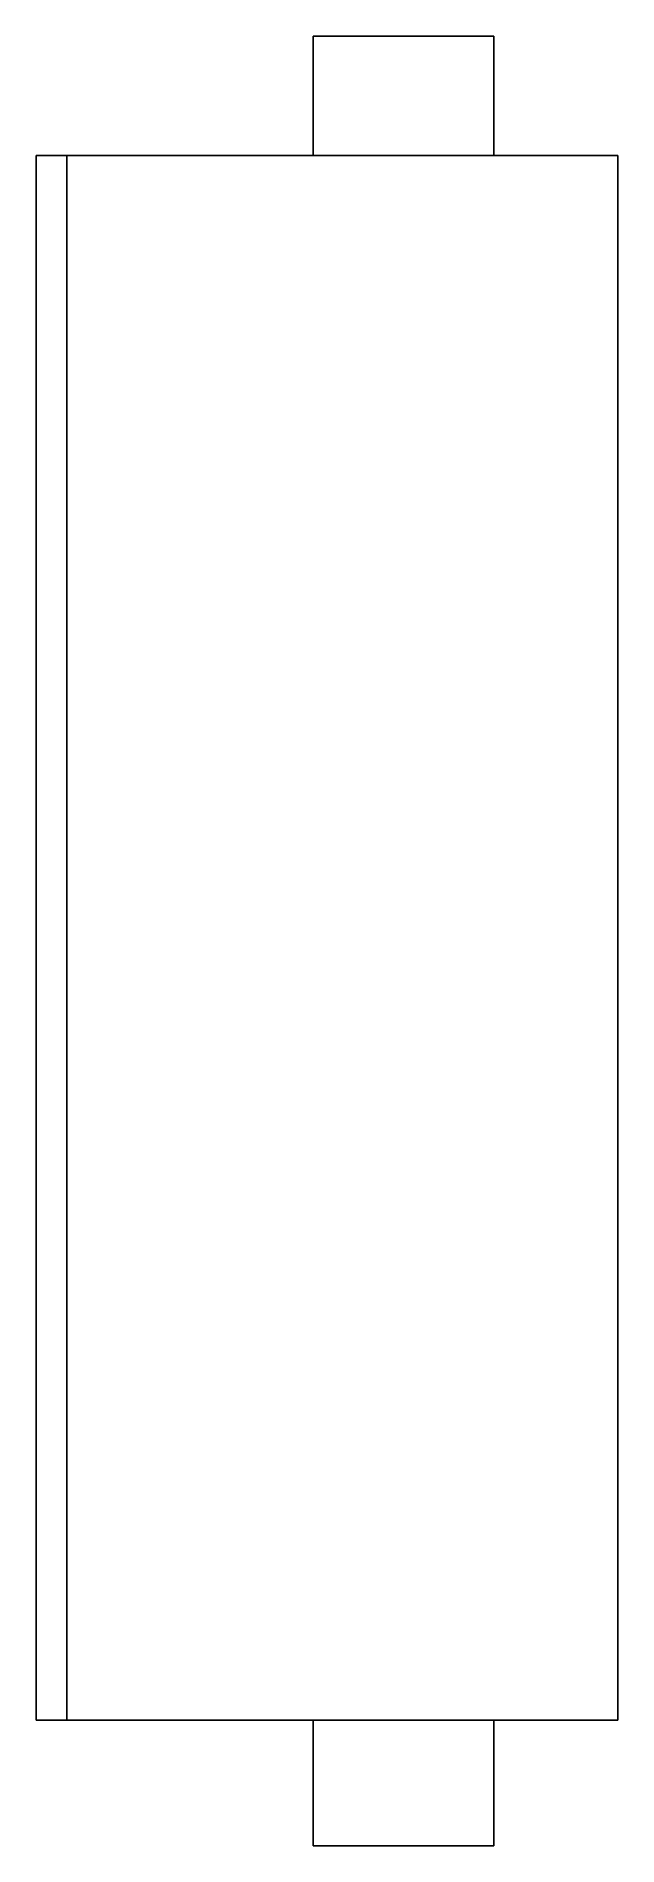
# Model space of a CAD drawing. Header units: metres. Extents: x -19 to 0, y 0 to 59.1.
import ezdxf

# ---------------------------------------------------------------- set-up
doc = ezdxf.new("R2010")
doc.units = ezdxf.units.M

msp = doc.modelspace()

# ---------------------------------------------------------------- linework, layer by layer
for points in [[(-9.95, 59.1), (-9.95, 59.022), (-9.95, 58.944), (-9.95, 58.866), (-9.95, 58.788), (-9.95, 58.71), (-9.95, 58.632), (-9.95, 58.554), (-9.95, 58.476), (-9.95, 58.398), (-9.95, 58.32), (-9.95, 58.242), (-9.95, 58.164), (-9.95, 58.086), (-9.95, 58.008), (-9.95, 57.93), (-9.95, 57.852), (-9.95, 57.774), (-9.95, 57.696), (-9.95, 57.618), (-9.95, 57.54), (-9.95, 57.462), (-9.95, 57.384), (-9.95, 57.306), (-9.95, 57.228), (-9.95, 57.15), (-9.95, 57.072), (-9.95, 56.994), (-9.95, 56.916), (-9.95, 56.838), (-9.95, 56.76), (-9.95, 56.682), (-9.95, 56.604), (-9.95, 56.526), (-9.95, 56.448), (-9.95, 56.37), (-9.95, 56.292), (-9.95, 56.214), (-9.95, 56.136), (-9.95, 56.058), (-9.95, 55.98), (-9.95, 55.902), (-9.95, 55.824), (-9.95, 55.746), (-9.95, 55.668), (-9.95, 55.59), (-9.95, 55.512), (-9.95, 55.434), (-9.95, 55.356), (-9.95, 55.278), (-9.95, 55.2)], [(-7, 59.1), (-7.092, 59.1), (-7.185, 59.1), (-7.277, 59.1), (-7.369, 59.1), (-7.461, 59.1), (-7.552, 59.1), (-7.643, 59.1), (-7.733, 59.1), (-7.822, 59.1), (-7.911, 59.1), (-7.999, 59.1), (-8.084, 59.1), (-8.17, 59.1), (-8.256, 59.1), (-8.338, 59.1), (-8.419, 59.1), (-8.5, 59.1), (-8.58, 59.1), (-8.656, 59.1), (-8.731, 59.1), (-8.807, 59.1), (-8.879, 59.1), (-8.948, 59.1), (-9.017, 59.1), (-9.086, 59.1), (-9.148, 59.1), (-9.209, 59.1), (-9.271, 59.1), (-9.329, 59.1), (-9.383, 59.1), (-9.437, 59.1), (-9.49, 59.1), (-9.536, 59.1), (-9.581, 59.1), (-9.626, 59.1), (-9.668, 59.1), (-9.703, 59.1), (-9.739, 59.1), (-9.774, 59.1), (-9.803, 59.1), (-9.828, 59.1), (-9.854, 59.1), (-9.878, 59.1), (-9.894, 59.1), (-9.909, 59.1), (-9.925, 59.1), (-9.934, 59.1), (-9.94, 59.1), (-9.945, 59.1), (-9.95, 59.1)], [(-4.05, 59.1), (-4.055, 59.1), (-4.06, 59.1), (-4.066, 59.1), (-4.075, 59.1), (-4.091, 59.1), (-4.106, 59.1), (-4.122, 59.1), (-4.146, 59.1), (-4.172, 59.1), (-4.197, 59.1), (-4.226, 59.1), (-4.261, 59.1), (-4.297, 59.1), (-4.332, 59.1), (-4.374, 59.1), (-4.419, 59.1), (-4.464, 59.1), (-4.51, 59.1), (-4.563, 59.1), (-4.617, 59.1), (-4.671, 59.1), (-4.729, 59.1), (-4.791, 59.1), (-4.852, 59.1), (-4.914, 59.1), (-4.983, 59.1), (-5.052, 59.1), (-5.121, 59.1), (-5.193, 59.1), (-5.269, 59.1), (-5.344, 59.1), (-5.42, 59.1), (-5.5, 59.1), (-5.581, 59.1), (-5.662, 59.1), (-5.744, 59.1), (-5.83, 59.1), (-5.916, 59.1), (-6.001, 59.1), (-6.089, 59.1), (-6.178, 59.1), (-6.267, 59.1), (-6.357, 59.1), (-6.448, 59.1), (-6.539, 59.1), (-6.631, 59.1), (-6.723, 59.1), (-6.815, 59.1), (-6.908, 59.1), (-7, 59.1)], [(-4.05, 59.1), (-4.05, 59.022), (-4.05, 58.944), (-4.05, 58.866), (-4.05, 58.788), (-4.05, 58.71), (-4.05, 58.632), (-4.05, 58.554), (-4.05, 58.476), (-4.05, 58.398), (-4.05, 58.32), (-4.05, 58.242), (-4.05, 58.164), (-4.05, 58.086), (-4.05, 58.008), (-4.05, 57.93), (-4.05, 57.852), (-4.05, 57.774), (-4.05, 57.696), (-4.05, 57.618), (-4.05, 57.54), (-4.05, 57.462), (-4.05, 57.384), (-4.05, 57.306), (-4.05, 57.228), (-4.05, 57.15), (-4.05, 57.072), (-4.05, 56.994), (-4.05, 56.916), (-4.05, 56.838), (-4.05, 56.76), (-4.05, 56.682), (-4.05, 56.604), (-4.05, 56.526), (-4.05, 56.448), (-4.05, 56.37), (-4.05, 56.292), (-4.05, 56.214), (-4.05, 56.136), (-4.05, 56.058), (-4.05, 55.98), (-4.05, 55.902), (-4.05, 55.824), (-4.05, 55.746), (-4.05, 55.668), (-4.05, 55.59), (-4.05, 55.512), (-4.05, 55.434), (-4.05, 55.356), (-4.05, 55.278), (-4.05, 55.2)], [(-19, 4.1), (-19, 5.122), (-19, 6.144), (-19, 7.166), (-19, 8.188), (-19, 9.21), (-19, 10.232), (-19, 11.254), (-19, 12.276), (-19, 13.298), (-19, 14.32), (-19, 15.342), (-19, 16.364), (-19, 17.386), (-19, 18.408), (-19, 19.43), (-19, 20.452), (-19, 21.474), (-19, 22.496), (-19, 23.518), (-19, 24.54), (-19, 25.562), (-19, 26.584), (-19, 27.606), (-19, 28.628), (-19, 29.65), (-19, 30.672), (-19, 31.694), (-19, 32.716), (-19, 33.738), (-19, 34.76), (-19, 35.782), (-19, 36.804), (-19, 37.826), (-19, 38.848), (-19, 39.87), (-19, 40.892), (-19, 41.914), (-19, 42.936), (-19, 43.958), (-19, 44.98), (-19, 46.002), (-19, 47.024), (-19, 48.046), (-19, 49.068), (-19, 50.09), (-19, 51.112), (-19, 52.134), (-19, 53.156), (-19, 54.178), (-19, 55.2)], [(-19, 55.2), (-18.98, 55.2), (-18.96, 55.2), (-18.94, 55.2), (-18.92, 55.2), (-18.9, 55.2), (-18.88, 55.2), (-18.86, 55.2), (-18.84, 55.2), (-18.82, 55.2), (-18.8, 55.2), (-18.78, 55.2), (-18.76, 55.2), (-18.74, 55.2), (-18.72, 55.2), (-18.7, 55.2), (-18.68, 55.2), (-18.66, 55.2), (-18.64, 55.2), (-18.62, 55.2), (-18.6, 55.2), (-18.58, 55.2), (-18.56, 55.2), (-18.54, 55.2), (-18.52, 55.2), (-18.5, 55.2), (-18.48, 55.2), (-18.46, 55.2), (-18.44, 55.2), (-18.42, 55.2), (-18.4, 55.2), (-18.38, 55.2), (-18.36, 55.2), (-18.34, 55.2), (-18.32, 55.2), (-18.3, 55.2), (-18.28, 55.2), (-18.26, 55.2), (-18.24, 55.2), (-18.22, 55.2), (-18.2, 55.2), (-18.18, 55.2), (-18.16, 55.2), (-18.14, 55.2), (-18.12, 55.2), (-18.1, 55.2), (-18.08, 55.2), (-18.06, 55.2), (-18.04, 55.2), (-18.02, 55.2), (-18, 55.2)], [(-18, 55.2), (-17.946, 55.2), (-17.892, 55.2), (-17.837, 55.2), (-17.783, 55.2), (-17.729, 55.2), (-17.675, 55.2), (-17.621, 55.2), (-17.567, 55.2), (-17.512, 55.2), (-17.458, 55.2), (-17.404, 55.2), (-17.35, 55.2), (-17.296, 55.2), (-17.242, 55.2), (-17.187, 55.2), (-17.133, 55.2), (-17.079, 55.2), (-17.025, 55.2), (-16.971, 55.2), (-16.917, 55.2), (-16.862, 55.2), (-16.808, 55.2), (-16.754, 55.2), (-16.7, 55.2), (-16.646, 55.2), (-16.592, 55.2), (-16.537, 55.2), (-16.483, 55.2), (-16.429, 55.2), (-16.375, 55.2), (-16.321, 55.2), (-16.267, 55.2), (-16.212, 55.2), (-16.158, 55.2), (-16.104, 55.2), (-16.05, 55.2), (-15.996, 55.2), (-15.942, 55.2), (-15.887, 55.2), (-15.833, 55.2), (-15.779, 55.2), (-15.725, 55.2), (-15.671, 55.2), (-15.617, 55.2), (-15.562, 55.2), (-15.508, 55.2), (-15.454, 55.2), (-15.4, 55.2), (-15.346, 55.2), (-15.292, 55.2)], [(-18, 55.2), (-18, 54.178), (-18, 53.156), (-18, 52.134), (-18, 51.112), (-18, 50.09), (-18, 49.068), (-18, 48.046), (-18, 47.024), (-18, 46.002), (-18, 44.98), (-18, 43.958), (-18, 42.936), (-18, 41.914), (-18, 40.892), (-18, 39.87), (-18, 38.848), (-18, 37.826), (-18, 36.804), (-18, 35.782), (-18, 34.76), (-18, 33.738), (-18, 32.716), (-18, 31.694), (-18, 30.672), (-18, 29.65), (-18, 28.628), (-18, 27.606), (-18, 26.584), (-18, 25.562), (-18, 24.54), (-18, 23.518), (-18, 22.496), (-18, 21.474), (-18, 20.452), (-18, 19.43), (-18, 18.408), (-18, 17.386), (-18, 16.364), (-18, 15.342), (-18, 14.32), (-18, 13.298), (-18, 12.276), (-18, 11.254), (-18, 10.232), (-18, 9.21), (-18, 8.188), (-18, 7.166), (-18, 6.144), (-18, 5.122), (-18, 4.1)], [(-15.292, 55.2), (-15.245, 55.2), (-15.198, 55.2), (-15.151, 55.2), (-15.105, 55.2), (-15.058, 55.2), (-15.012, 55.2), (-14.965, 55.2), (-14.919, 55.2), (-14.873, 55.2), (-14.828, 55.2), (-14.782, 55.2), (-14.737, 55.2), (-14.692, 55.2), (-14.647, 55.2), (-14.604, 55.2), (-14.56, 55.2), (-14.516, 55.2), (-14.473, 55.2), (-14.431, 55.2), (-14.389, 55.2), (-14.347, 55.2), (-14.306, 55.2), (-14.266, 55.2), (-14.226, 55.2), (-14.186, 55.2), (-14.148, 55.2), (-14.11, 55.2), (-14.072, 55.2), (-14.035, 55.2), (-14, 55.2), (-13.964, 55.2), (-13.929, 55.2), (-13.896, 55.2), (-13.863, 55.2), (-13.83, 55.2), (-13.798, 55.2), (-13.768, 55.2), (-13.738, 55.2), (-13.708, 55.2), (-13.681, 55.2), (-13.654, 55.2), (-13.627, 55.2), (-13.601, 55.2), (-13.577, 55.2), (-13.554, 55.2), (-13.53, 55.2), (-13.509, 55.2), (-13.489, 55.2), (-13.469, 55.2), (-13.449, 55.2)], [(-13.449, 55.2), (-13.266, 55.2), (-13.083, 55.2), (-12.9, 55.2), (-12.691, 55.2), (-12.446, 55.2), (-12.201, 55.2), (-11.956, 55.2), (-11.666, 55.2), (-11.368, 55.2), (-11.071, 55.2), (-10.761, 55.2), (-10.422, 55.2), (-10.083, 55.2), (-9.745, 55.2), (-9.385, 55.2), (-9.018, 55.2), (-8.651, 55.2), (-8.281, 55.2), (-7.9, 55.2), (-7.518, 55.2), (-7.137, 55.2), (-6.755, 55.2), (-6.374, 55.2), (-5.993, 55.2), (-5.611, 55.2), (-5.245, 55.2), (-4.878, 55.2), (-4.512, 55.2), (-4.158, 55.2), (-3.82, 55.2), (-3.483, 55.2), (-3.145, 55.2), (-2.844, 55.2), (-2.548, 55.2), (-2.252, 55.2), (-1.971, 55.2), (-1.729, 55.2), (-1.486, 55.2), (-1.243, 55.2), (-1.045, 55.2), (-0.865, 55.2), (-0.685, 55.2), (-0.514, 55.2), (-0.403, 55.2), (-0.292, 55.2), (-0.181, 55.2), (-0.112, 55.2), (-0.075, 55.2), (-0.037, 55.2), (0, 55.2)], [(0, 55.2), (0, 54.178), (0, 53.156), (0, 52.134), (0, 51.112), (0, 50.09), (0, 49.068), (0, 48.046), (0, 47.024), (0, 46.002), (0, 44.98), (0, 43.958), (0, 42.936), (0, 41.914), (0, 40.892), (0, 39.87), (0, 38.848), (0, 37.826), (0, 36.804), (0, 35.782), (0, 34.76), (0, 33.738), (0, 32.716), (0, 31.694), (0, 30.672), (0, 29.65), (0, 28.628), (0, 27.606), (0, 26.584), (0, 25.562), (0, 24.54), (0, 23.518), (0, 22.496), (0, 21.474), (0, 20.452), (0, 19.43), (0, 18.408), (0, 17.386), (0, 16.364), (0, 15.342), (0, 14.32), (0, 13.298), (0, 12.276), (0, 11.254), (0, 10.232), (0, 9.21), (0, 8.188), (0, 7.166), (0, 6.144), (0, 5.122), (0, 4.1)], [(-18, 4.1), (-18.02, 4.1), (-18.04, 4.1), (-18.06, 4.1), (-18.08, 4.1), (-18.1, 4.1), (-18.12, 4.1), (-18.14, 4.1), (-18.16, 4.1), (-18.18, 4.1), (-18.2, 4.1), (-18.22, 4.1), (-18.24, 4.1), (-18.26, 4.1), (-18.28, 4.1), (-18.3, 4.1), (-18.32, 4.1), (-18.34, 4.1), (-18.36, 4.1), (-18.38, 4.1), (-18.4, 4.1), (-18.42, 4.1), (-18.44, 4.1), (-18.46, 4.1), (-18.48, 4.1), (-18.5, 4.1), (-18.52, 4.1), (-18.54, 4.1), (-18.56, 4.1), (-18.58, 4.1), (-18.6, 4.1), (-18.62, 4.1), (-18.64, 4.1), (-18.66, 4.1), (-18.68, 4.1), (-18.7, 4.1), (-18.72, 4.1), (-18.74, 4.1), (-18.76, 4.1), (-18.78, 4.1), (-18.8, 4.1), (-18.82, 4.1), (-18.84, 4.1), (-18.86, 4.1), (-18.88, 4.1), (-18.9, 4.1), (-18.92, 4.1), (-18.94, 4.1), (-18.96, 4.1), (-18.98, 4.1), (-19, 4.1)], [(-18, 4.1), (-17.946, 4.1), (-17.892, 4.1), (-17.837, 4.1), (-17.783, 4.1), (-17.729, 4.1), (-17.675, 4.1), (-17.621, 4.1), (-17.567, 4.1), (-17.512, 4.1), (-17.458, 4.1), (-17.404, 4.1), (-17.35, 4.1), (-17.296, 4.1), (-17.242, 4.1), (-17.187, 4.1), (-17.133, 4.1), (-17.079, 4.1), (-17.025, 4.1), (-16.971, 4.1), (-16.917, 4.1), (-16.862, 4.1), (-16.808, 4.1), (-16.754, 4.1), (-16.7, 4.1), (-16.646, 4.1), (-16.592, 4.1), (-16.537, 4.1), (-16.483, 4.1), (-16.429, 4.1), (-16.375, 4.1), (-16.321, 4.1), (-16.267, 4.1), (-16.212, 4.1), (-16.158, 4.1), (-16.104, 4.1), (-16.05, 4.1), (-15.996, 4.1), (-15.942, 4.1), (-15.887, 4.1), (-15.833, 4.1), (-15.779, 4.1), (-15.725, 4.1), (-15.671, 4.1), (-15.617, 4.1), (-15.562, 4.1), (-15.508, 4.1), (-15.454, 4.1), (-15.4, 4.1), (-15.346, 4.1), (-15.292, 4.1)], [(-13.449, 4.1), (-13.469, 4.1), (-13.489, 4.1), (-13.509, 4.1), (-13.53, 4.1), (-13.554, 4.1), (-13.577, 4.1), (-13.601, 4.1), (-13.627, 4.1), (-13.654, 4.1), (-13.681, 4.1), (-13.708, 4.1), (-13.738, 4.1), (-13.768, 4.1), (-13.798, 4.1), (-13.83, 4.1), (-13.863, 4.1), (-13.896, 4.1), (-13.929, 4.1), (-13.964, 4.1), (-14, 4.1), (-14.035, 4.1), (-14.072, 4.1), (-14.11, 4.1), (-14.148, 4.1), (-14.186, 4.1), (-14.226, 4.1), (-14.266, 4.1), (-14.306, 4.1), (-14.347, 4.1), (-14.389, 4.1), (-14.431, 4.1), (-14.473, 4.1), (-14.516, 4.1), (-14.56, 4.1), (-14.604, 4.1), (-14.647, 4.1), (-14.692, 4.1), (-14.737, 4.1), (-14.782, 4.1), (-14.828, 4.1), (-14.873, 4.1), (-14.919, 4.1), (-14.965, 4.1), (-15.012, 4.1), (-15.058, 4.1), (-15.105, 4.1), (-15.151, 4.1), (-15.198, 4.1), (-15.245, 4.1), (-15.292, 4.1)], [(-13.449, 4.1), (-13.266, 4.1), (-13.083, 4.1), (-12.9, 4.1), (-12.691, 4.1), (-12.446, 4.1), (-12.201, 4.1), (-11.956, 4.1), (-11.666, 4.1), (-11.368, 4.1), (-11.071, 4.1), (-10.761, 4.1), (-10.422, 4.1), (-10.083, 4.1), (-9.745, 4.1), (-9.385, 4.1), (-9.018, 4.1), (-8.651, 4.1), (-8.281, 4.1), (-7.9, 4.1), (-7.518, 4.1), (-7.137, 4.1), (-6.755, 4.1), (-6.374, 4.1), (-5.993, 4.1), (-5.611, 4.1), (-5.245, 4.1), (-4.878, 4.1), (-4.512, 4.1), (-4.158, 4.1), (-3.82, 4.1), (-3.483, 4.1), (-3.145, 4.1), (-2.844, 4.1), (-2.548, 4.1), (-2.252, 4.1), (-1.971, 4.1), (-1.729, 4.1), (-1.486, 4.1), (-1.243, 4.1), (-1.045, 4.1), (-0.865, 4.1), (-0.685, 4.1), (-0.514, 4.1), (-0.403, 4.1), (-0.292, 4.1), (-0.181, 4.1), (-0.112, 4.1), (-0.075, 4.1), (-0.037, 4.1), (0, 4.1)], [(-9.95, 4.1), (-9.95, 4.018), (-9.95, 3.936), (-9.95, 3.854), (-9.95, 3.772), (-9.95, 3.69), (-9.95, 3.608), (-9.95, 3.526), (-9.95, 3.444), (-9.95, 3.362), (-9.95, 3.28), (-9.95, 3.198), (-9.95, 3.116), (-9.95, 3.034), (-9.95, 2.952), (-9.95, 2.87), (-9.95, 2.788), (-9.95, 2.706), (-9.95, 2.624), (-9.95, 2.542), (-9.95, 2.46), (-9.95, 2.378), (-9.95, 2.296), (-9.95, 2.214), (-9.95, 2.132), (-9.95, 2.05), (-9.95, 1.968), (-9.95, 1.886), (-9.95, 1.804), (-9.95, 1.722), (-9.95, 1.64), (-9.95, 1.558), (-9.95, 1.476), (-9.95, 1.394), (-9.95, 1.312), (-9.95, 1.23), (-9.95, 1.148), (-9.95, 1.066), (-9.95, 0.984), (-9.95, 0.902), (-9.95, 0.82), (-9.95, 0.738), (-9.95, 0.656), (-9.95, 0.574), (-9.95, 0.492), (-9.95, 0.41), (-9.95, 0.328), (-9.95, 0.246), (-9.95, 0.164), (-9.95, 0.082), (-9.95, 0)], [(-4.05, 4.1), (-4.05, 4.018), (-4.05, 3.936), (-4.05, 3.854), (-4.05, 3.772), (-4.05, 3.69), (-4.05, 3.608), (-4.05, 3.526), (-4.05, 3.444), (-4.05, 3.362), (-4.05, 3.28), (-4.05, 3.198), (-4.05, 3.116), (-4.05, 3.034), (-4.05, 2.952), (-4.05, 2.87), (-4.05, 2.788), (-4.05, 2.706), (-4.05, 2.624), (-4.05, 2.542), (-4.05, 2.46), (-4.05, 2.378), (-4.05, 2.296), (-4.05, 2.214), (-4.05, 2.132), (-4.05, 2.05), (-4.05, 1.968), (-4.05, 1.886), (-4.05, 1.804), (-4.05, 1.722), (-4.05, 1.64), (-4.05, 1.558), (-4.05, 1.476), (-4.05, 1.394), (-4.05, 1.312), (-4.05, 1.23), (-4.05, 1.148), (-4.05, 1.066), (-4.05, 0.984), (-4.05, 0.902), (-4.05, 0.82), (-4.05, 0.738), (-4.05, 0.656), (-4.05, 0.574), (-4.05, 0.492), (-4.05, 0.41), (-4.05, 0.328), (-4.05, 0.246), (-4.05, 0.164), (-4.05, 0.082), (-4.05, 0)], [(-7, 0), (-7.092, 0), (-7.185, 0), (-7.277, 0), (-7.369, 0), (-7.461, 0), (-7.552, 0), (-7.643, 0), (-7.733, 0), (-7.822, 0), (-7.911, 0), (-7.999, 0), (-8.084, 0), (-8.17, 0), (-8.256, 0), (-8.338, 0), (-8.419, 0), (-8.5, 0), (-8.58, 0), (-8.656, 0), (-8.731, 0), (-8.807, 0), (-8.879, 0), (-8.948, 0), (-9.017, 0), (-9.086, 0), (-9.148, 0), (-9.209, 0), (-9.271, 0), (-9.329, 0), (-9.383, 0), (-9.437, 0), (-9.49, 0), (-9.536, 0), (-9.581, 0), (-9.626, 0), (-9.668, 0), (-9.703, 0), (-9.739, 0), (-9.774, 0), (-9.803, 0), (-9.828, 0), (-9.854, 0), (-9.878, 0), (-9.894, 0), (-9.909, 0), (-9.925, 0), (-9.934, 0), (-9.94, 0), (-9.945, 0), (-9.95, 0)], [(-4.05, 0), (-4.055, 0), (-4.06, 0), (-4.066, 0), (-4.075, 0), (-4.091, 0), (-4.106, 0), (-4.122, 0), (-4.146, 0), (-4.172, 0), (-4.197, 0), (-4.226, 0), (-4.261, 0), (-4.297, 0), (-4.332, 0), (-4.374, 0), (-4.419, 0), (-4.464, 0), (-4.51, 0), (-4.563, 0), (-4.617, 0), (-4.671, 0), (-4.729, 0), (-4.791, 0), (-4.852, 0), (-4.914, 0), (-4.983, 0), (-5.052, 0), (-5.121, 0), (-5.193, 0), (-5.269, 0), (-5.344, 0), (-5.42, 0), (-5.5, 0), (-5.581, 0), (-5.662, 0), (-5.744, 0), (-5.83, 0), (-5.916, 0), (-6.001, 0), (-6.089, 0), (-6.178, 0), (-6.267, 0), (-6.357, 0), (-6.448, 0), (-6.539, 0), (-6.631, 0), (-6.723, 0), (-6.815, 0), (-6.908, 0), (-7, 0)]]:
    msp.add_lwpolyline(points)

doc.saveas('drawing.dxf')
